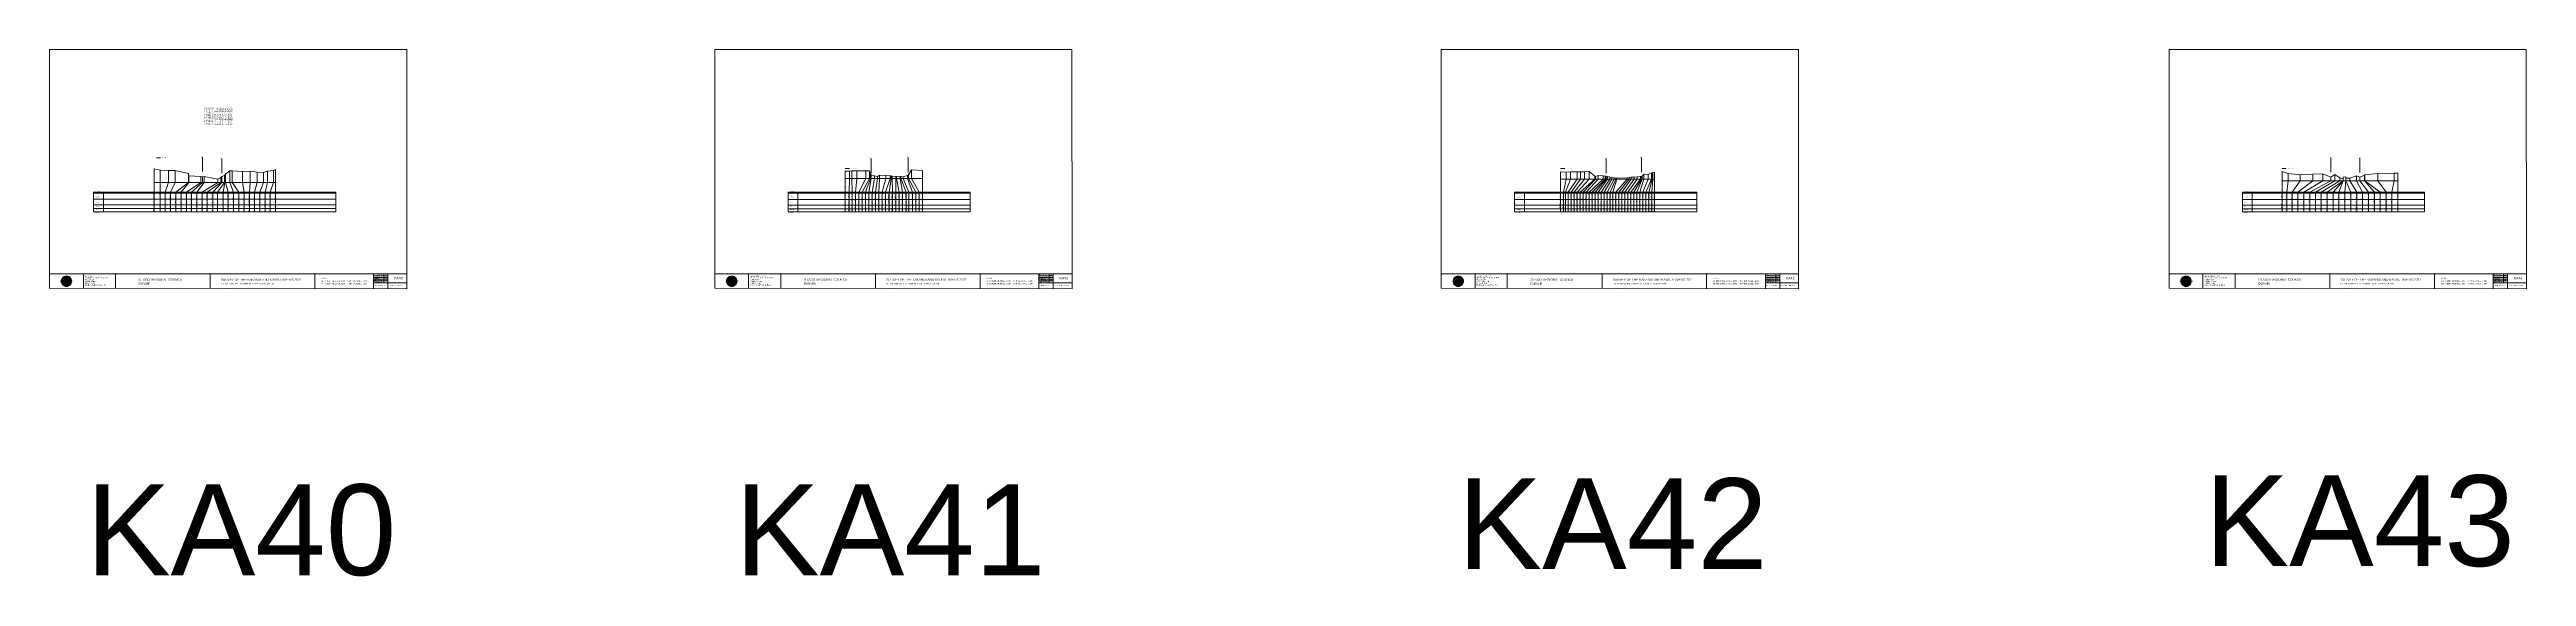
# Model space of a CAD drawing. Header units: millimetres. Extents: x -4102225 to 11595281, y -18031110 to 2258209.
# Drawn here: x 6426723 to 8171970, y -170884 to 200506 of the extents above; entities that cross this region are included whole.
import ezdxf

# ---------------------------------------------------------------- set-up
doc = ezdxf.new("R2010")
doc.units = ezdxf.units.MM
doc.header["$PDMODE"] = 35
doc.header["$PDSIZE"] = 20
doc.layers.get('0').update_dxf_attribs({"lineweight": 0})
doc.layers.add('geo', color=7, linetype='Continuous', lineweight=0)
doc.styles.get("Standard").update_dxf_attribs({"font": 'arial.ttf'})

# ---------------------------------------------------------------- blocks, each defined once
blk = doc.blocks.new('Geomatics_Circle_SPT')
at = {"layer": 'geo', "color": 2, "linetype": 'Continuous', "lineweight": 0}
for p, q in [((-25, 5), (-5, 25)), ((0, 25), (-25, 0)), ((-25, -5), (5, 25)), ((5, -25), (-25, 5)), ((-25, 0), (0, -25)), ((-10, 23), (-23, 10)), ((10, 23), (-23, -10)), ((-23, 10), (10, -23)), ((-21, 14), (-14, 21)), ((-21, -14), (14, 21)), ((14, -21), (-21, 14)), ((0, 0), (-18, 18)), ((0, 0), (-18, -18)), ((-14, 21), (21, -14)), ((21, 14), (-14, -21)), ((23, -10), (-10, 23)), ((-10, -23), (23, 10)), ((-5, 25), (25, -5)), ((25, 5), (-5, -25)), ((25, 0), (0, 25)), ((0, 0), (18, 18)), ((0, 0), (18, -18)), ((0, -25), (25, 0)), ((5, 25), (25, 5)), ((23, 10), (10, 23)), ((14, 21), (21, 14)), ((18, 18), (18, 18)), ((-5, -25), (-25, -5)), ((-23, -10), (-10, -23)), ((-14, -21), (-21, -14)), ((-18, -18), (-18, -18)), ((25, -5), (5, -25)), ((5, -25), (5, -25)), ((10, -23), (23, -10)), ((21, -14), (14, -21)), ((18, -18), (18, -18))]:
    blk.add_line(p, q, dxfattribs=at)
at = {"layer": 'geo', "color": 1, "linetype": 'Continuous', "lineweight": 0}
for p, q in [((5, 25), (-25, 5)), ((-5, 25), (-25, -5)), ((-25, 0), (10, 23)), ((-25, 0), (-10, 23)), ((14, 21), (-25, -5)), ((-14, 21), (-25, 5)), ((21, 14), (-25, 5)), ((-21, 14), (-25, -5)), ((-25, 0), (23, 10)), ((-25, 0), (-23, 10)), ((0, 0), (-25, 5)), ((-25, 5), (-21, -14)), ((-25, 5), (-5, -25)), ((-25, 5), (14, -21)), ((-25, 5), (-25, 5)), ((0, 0), (-25, -5)), ((-23, -10), (-25, 0)), ((-10, -23), (-25, 0)), ((10, -23), (-25, 0)), ((-23, 10), (0, 25)), ((-23, -10), (0, 25)), ((-23, 10), (18, 18)), ((-23, -10), (18, 18)), ((-23, 10), (-18, 18)), ((-23, -10), (-18, 18)), ((-18, -18), (-23, 10)), ((0, -25), (-23, 10)), ((-23, 10), (18, -18)), ((-23, 10), (25, 0)), ((-23, 9), (-23, 9)), ((-23, -10), (25, 0)), ((-5, 25), (-21, 14)), ((5, 25), (-21, -14)), ((14, 21), (-21, 14)), ((-14, 21), (-21, -14)), ((0, 0), (-21, 14)), ((-21, 14), (-14, -21)), ((-21, 14), (5, -25)), ((-21, 14), (-21, 14)), ((25, 5), (-21, 14)), ((0, 0), (-21, -14)), ((-18, 18), (10, 23)), ((-18, 18), (-10, 23)), ((-18, -18), (10, 23)), ((-18, -18), (-10, 23)), ((-10, -23), (-18, 18)), ((-18, 18), (10, -23)), ((-18, 18), (23, -10)), ((-18, 18), (-18, 18)), ((-18, 18), (23, 10)), ((-18, -18), (23, 10)), ((5, 25), (-14, 21)), ((-5, 25), (-14, -21)), ((0, 0), (-14, 21)), ((-14, 21), (-5, -25)), ((-14, 21), (-14, 21)), ((25, -5), (-14, 21)), ((21, 14), (-14, 21)), ((-14, -21), (25, 5)), ((0, 0), (-14, -21)), ((-10, 23), (0, 25)), ((-10, -23), (0, 25)), ((-10, 23), (0, -25)), ((-10, 23), (18, -18)), ((-10, 23), (-10, 23)), ((-10, 23), (25, 0)), ((-10, 23), (18, 18)), ((-10, -23), (18, 18)), ((25, 0), (-10, -23)), ((0, 0), (-5, 25)), ((-5, 25), (-5, 25)), ((21, -14), (-5, 25)), ((25, 5), (-5, 25)), ((14, 21), (-5, 25)), ((-5, -25), (21, 14)), ((0, 0), (-5, -25)), ((0, 0), (5, 25)), ((0, 25), (10, -23)), ((0, 25), (0, 25)), ((0, 25), (23, -10)), ((0, 25), (23, 10)), ((0, 25), (10, 23)), ((0, -25), (10, 23)), ((0, 0), (14, 21)), ((0, 0), (21, 14)), ((23, 10), (0, -25)), ((0, 0), (25, 5)), ((0, 0), (5, -25)), ((0, 0), (14, -21)), ((0, 0), (21, -14)), ((0, 0), (25, -5)), ((14, -21), (5, 25)), ((25, -5), (5, 25)), ((21, 14), (5, 25)), ((5, 25), (5, 25)), ((5, -25), (14, 21)), ((5, -25), (25, 5)), ((9, 23), (9, 23)), ((10, 23), (18, -18)), ((10, 23), (25, 0)), ((10, 23), (18, 18)), ((18, 18), (10, -23)), ((25, 0), (10, -23)), ((21, -14), (14, 21)), ((25, 5), (14, 21)), ((14, 21), (14, 21)), ((14, -21), (21, 14)), ((18, 18), (23, -10)), ((18, 18), (23, 10)), ((18, 18), (18, 18)), ((23, 10), (18, -18)), ((25, -5), (21, 14)), ((21, 14), (21, 14)), ((21, -14), (25, 5)), ((23, 10), (25, 0)), ((23, 10), (23, 10)), ((25, 0), (23, -10)), ((25, 5), (25, 5)), ((25, 0), (25, 0)), ((-25, 0), (-25, 0)), ((-25, 0), (23, -10)), ((-25, -5), (-25, -5)), ((-25, -5), (-14, -21)), ((-25, -5), (5, -25)), ((-25, -5), (21, -14)), ((-23, -10), (-23, -10)), ((-18, -18), (-23, -10)), ((0, -25), (-23, -10)), ((18, -18), (-23, -10)), ((-21, -14), (25, -5)), ((-21, -14), (-21, -14)), ((-21, -14), (-5, -25)), ((-21, -14), (14, -21)), ((23, -10), (-18, -18)), ((-18, -18), (-18, -18)), ((-10, -23), (-18, -18)), ((10, -23), (-18, -18)), ((-14, -21), (21, -14)), ((-14, -21), (-14, -21)), ((-14, -21), (5, -25)), ((18, -18), (-10, -23)), ((0, -25), (-10, -23)), ((-9, -23), (-9, -23)), ((-5, -25), (25, -5)), ((-5, -25), (14, -21)), ((-5, -25), (-5, -25)), ((23, -10), (0, -25)), ((10, -23), (0, -25)), ((0, -25), (0, -25)), ((5, -25), (21, -14)), ((5, -25), (5, -25)), ((18, -18), (10, -23)), ((10, -23), (10, -23)), ((14, -21), (25, -5)), ((14, -21), (14, -21)), ((23, -10), (18, -18)), ((18, -18), (18, -18)), ((21, -14), (21, -14)), ((23, -9), (23, -9)), ((25, -5), (25, -5))]:
    blk.add_line(p, q, dxfattribs=at)
at = {"layer": 'geo', "color": 114, "linetype": 'Continuous', "lineweight": 0}
for p, q in [((-25, 5), (14, 21)), ((18, 18), (-25, 0)), ((-25, -5), (21, 14)), ((-14, -21), (-25, 5)), ((10, 23), (-23, 10)), ((0, 0), (-23, 10)), ((-23, 10), (-10, -23)), ((0, 0), (-23, -10)), ((-21, 14), (5, 25)), ((-5, -25), (-21, 14)), ((25, 5), (-21, -14)), ((0, 25), (-18, 18)), ((-18, 18), (0, -25)), ((-14, 21), (-5, 25)), ((5, -25), (-14, 21)), ((0, 0), (-10, 23)), ((0, 0), (-10, -23)), ((-5, 25), (14, -21)), ((18, -18), (0, 25)), ((0, 0), (10, 23)), ((0, 0), (23, 10)), ((0, 0), (10, -23)), ((0, 0), (23, -10)), ((5, 25), (21, -14)), ((23, -10), (10, 23)), ((14, 21), (25, -5)), ((25, 0), (18, 18)), ((21, 14), (25, 5)), ((-25, 0), (-18, -18)), ((-21, -14), (-25, -5)), ((-18, -18), (25, 0)), ((25, -5), (-14, -21)), ((-10, -23), (23, -10)), ((21, -14), (-5, -25)), ((0, -25), (18, -18)), ((14, -21), (5, -25))]:
    blk.add_line(p, q, dxfattribs=at)
at = {"layer": 'geo', "color": 250, "linetype": 'Continuous', "lineweight": 0}
for p, q in [((25, 5), (-25, 5)), ((-25, 5), (-25, -5)), ((0, 0), (-25, 0)), ((-23, 10), (23, 10)), ((-23, 10), (-23, 10)), ((-23, -10), (-23, 10)), ((21, 14), (-21, 14)), ((-21, 14), (-21, -14)), ((-18, 18), (18, 18)), ((-18, -18), (-18, 18)), ((-14, 21), (-14, 21)), ((14, 21), (-14, 21)), ((-14, 21), (-14, -21)), ((-10, 23), (10, 23)), ((-10, -23), (-10, 23)), ((-5, 25), (5, 25)), ((-5, 25), (-5, -25)), ((0, 0), (0, 25)), ((0, 0), (0, -25)), ((0, 0), (25, 0)), ((5, 25), (5, -25)), ((10, -23), (10, 23)), ((14, 21), (14, -21)), ((18, -18), (18, 18)), ((21, 14), (21, 14)), ((21, -14), (21, 14)), ((23, 10), (23, -10)), ((25, 5), (25, 5)), ((25, -5), (25, 5)), ((-25, -5), (25, -5)), ((23, -10), (-23, -10)), ((-21, -14), (21, -14)), ((18, -18), (-18, -18)), ((-14, -21), (14, -21)), ((10, -23), (-10, -23)), ((-5, -25), (5, -25))]:
    blk.add_line(p, q, dxfattribs=at)
blk = doc.blocks.new('GeomaticsNZ TITLE BLOCK')
at = {"color": 7, "linetype": 'Continuous', "lineweight": 0}
for p, q in [((0, 95), (0, 1579)), ((0, 1579), (2363, 1579)), ((2363, 1579), (2364, 95)), ((2364, 95), (0, 95)), ((0, 95), (0, 0)), ((0, 0), (2364, -4)), ((16, 95), (2364, 95)), ((224, 95), (224, 0)), ((2364, 95), (383, 95)), ((436, 95), (436, -1)), ((1063, 95), (1063, -2)), ((1755, 95), (1755, -3)), ((2144, 95), (2144, -3)), ((2144, 82), (2239, 82)), ((2144, 71), (2239, 71)), ((2144, 60), (2239, 60)), ((2144, 49), (2239, 49)), ((2144, 35), (2364, 35)), ((2212, 95), (2212, 36)), ((2239, 95), (2239, -3)), ((2364, -4), (2364, 95))]:
    blk.add_line(p, q, dxfattribs=at)
at = {"color": 7, "linetype": 'Continuous', "lineweight": 0, "xscale": 1.36, "yscale": 1.36, "zscale": 1.36}
blk.add_blockref('Geomatics_Circle_SPT', (112, 46), dxfattribs=at)
at = {"color": 7, "linetype": 'Continuous', "lineweight": 0}
for s, p in [('PK&RR', (2213, 85)), ('ST', (2220, 64)), ('PK', (2220, 51))]:
    blk.add_text(s, height=5, dxfattribs=at).set_placement(p)
at = {"color": 7, "linetype": 'Continuous', "lineweight": 0, "attachment_point": 1}
for s, width, heights, insert, char_height in [('{\\C256;Geomatics N.Z. LTD                   }', 125.08, [15.8], (69, 50), 7), ('{\\C256;GEOMATICS N.Z. LTD                   \\PTELEPHONE:  M 021 023 6 00 55;\\PPO BOX 2177\\PSOUTH DUNEDIN\\PDUNEDIN 9044\\PEmail: geomaticsnz@gmail.com}', 3535.73, [94.7], (234, 83), 7), ('{\\C256;OTAGO REGIONAL COUNCIL\\PDunedin}', 3535.73, [0], (589, 64), 15), ('{\\C256;SURVEY OF THE KAKANUI AND KAURU RIVERS 2021}', 3535.73, [0], (1134, 64), 15), ('{\\C256;ELEVATIONS ARE SHOWN IN LOCAL OTAGO DATUM}', 3535.73, [0], (1134, 35), 10), ('{\\C256;Surveyed by:}', 3535.73, [0], (2145, 92), 7), ('{\\C256;Checked by:}', 3535.73, [0], (2145, 59), 7), ('{\\C256;Approved by:}', 3535.73, [0], (2145, 46), 7), ('{\\C256;JOB No 0032021}', 3535.73, [0], (2145, 21), 7), ('{\\C256;Drawn by:}', 3535.73, [0], (2146, 70), 7), ('{\\C256;Drawn:16-JUNE-2021}', 3535.73, [0], (2245, 21), 7)]:
    blk.add_mtext_dynamic_manual_height_columns(s, width=width, gutter_width=159, heights=heights, dxfattribs=dict(at, insert=insert, char_height=char_height))

msp = doc.modelspace()

# ---------------------------------------------------------------- linework, layer by layer
at = {"color": 1, "lineweight": 0}
for p, q in [((6502083, 124170), (6504990, 124170)), ((6987404, 116673), (6990311, 116673)), ((7491421, 116673), (7494327, 116673)), ((7999796, 116673), (8002703, 116673))]:
    msp.add_line(p, q, dxfattribs=at)
at = {"lineweight": 0}
for p, q in [((6534614, 114478), (6534614, 124836)), ((6548059, 113440), (6548059, 123798)), ((7005722, 113287), (7005722, 123646)), ((7031779, 114161), (7031779, 124519)), ((7523434, 113287), (7523434, 123646)), ((7548425, 114161), (7548425, 124519)), ((8034171, 114158), (8034171, 124517)), ((8054543, 113801), (8054543, 124160)), ((6500347, 116350), (6500347, 106898)), ((6500347, 106898), (6585975, 106898)), ((6500347, 106898), (6500347, 86176)), ((6504623, 115490), (6504623, 106898)), ((6504623, 106898), (6504623, 100000)), ((6510640, 106898), (6508276, 100000)), ((6510640, 115359), (6510640, 106898)), ((6515329, 106898), (6512035, 100000)), ((6515329, 115139), (6515329, 106898)), ((6524571, 106898), (6515746, 100000)), ((6524829, 106898), (6519500, 100000)), ((6533222, 106898), (6523137, 100000)), ((6524571, 113129), (6524571, 106898)), ((6524829, 111419), (6524829, 106898)), ((6535738, 106898), (6530527, 100000)), ((6533222, 111098), (6533222, 106898)), ((6545400, 106898), (6534340, 100000)), ((6535738, 110918), (6535738, 106898)), ((6547382, 106898), (6537888, 100000)), ((6548047, 106898), (6541691, 100000)), ((6549961, 106898), (6545166, 100000)), ((6545400, 109108), (6545400, 106898)), ((6547382, 110397), (6547382, 106898)), ((6548047, 111007), (6548047, 106898)), ((6550251, 106898), (6548994, 100000)), ((6549961, 111817), (6549961, 106898)), ((6550251, 112317), (6550251, 106898)), ((6550692, 112557), (6550692, 106898)), ((6550692, 106898), (6552675, 100000)), ((6553865, 114977), (6553865, 106898)), ((6553865, 106898), (6556399, 100000)), ((6555393, 114957), (6555393, 106898)), ((6555393, 106898), (6560125, 100000)), ((6562594, 114607), (6562594, 106898)), ((6562594, 106898), (6563761, 100000)), ((6568121, 106898), (6567556, 100000)), ((6568121, 114706), (6568121, 106898)), ((6573094, 106898), (6571215, 100000)), ((6573094, 113966), (6573094, 106898)), ((6577429, 106898), (6574987, 100000)), ((6577429, 113946), (6577429, 106898)), ((6580218, 106898), (6578577, 100000)), ((6580218, 114856), (6580218, 106898)), ((6584436, 106898), (6582235, 100000)), ((6584436, 115205), (6584436, 106898)), ((6585975, 115955), (6585975, 106898)), ((6585975, 106898), (6585975, 86176)), ((7999732, 114623), (7999732, 86176)), ((7999732, 108050), (8081337, 108050)), ((8004159, 108050), (8003147, 100000)), ((8004159, 113113), (8004159, 108050)), ((8012544, 108050), (8006825, 100000)), ((8021513, 108050), (8010826, 100000)), ((8012544, 112262), (8012544, 108050)), ((8028512, 108050), (8015012, 100000)), ((8034171, 108050), (8019382, 100000)), ((8021513, 112572), (8021513, 108050)), ((8036953, 108050), (8023260, 100000)), ((8040508, 108050), (8027425, 100000)), ((8028512, 112821), (8028512, 108050)), ((8042718, 108050), (8031585, 100000)), ((8034171, 110581), (8034171, 108050)), ((8042705, 108050), (8035745, 100000)), ((8036953, 112341), (8036953, 108050)), ((8042927, 108050), (8039882, 100000)), ((8040508, 109981), (8040508, 108050)), ((8042705, 109311), (8042705, 108050)), ((8042718, 110071), (8042718, 108050)), ((8042927, 110581), (8042927, 108050)), ((8044660, 108050), (8044094, 100000)), ((8044660, 110811), (8044660, 108050)), ((8044719, 109931), (8044719, 108050)), ((8044719, 108050), (8048245, 100000)), ((8047575, 109770), (8047575, 108050)), ((8047575, 108050), (8052517, 100000)), ((8052318, 111370), (8052318, 108050)), ((8052318, 108050), (8056559, 100000)), ((8054543, 110581), (8054543, 108050)), ((8054543, 108050), (8060734, 100000)), ((8057789, 112070), (8057789, 108050)), ((8057789, 108050), (8064786, 100000)), ((8057990, 112110), (8057990, 108050)), ((8057990, 108050), (8068933, 100000)), ((8067241, 113059), (8067241, 108050)), ((8067241, 108050), (8073156, 100000)), ((8078705, 108050), (8077192, 100000)), ((8078705, 113289), (8078705, 108050)), ((8081337, 113389), (8081337, 86176)), ((6457726, 100000), (6457726, 86303)), ((6457726, 100000), (6628433, 100000)), ((6457726, 99154), (6628433, 99154)), ((6457726, 95002), (6628433, 95002)), ((6457726, 91057), (6628433, 91057)), ((6457726, 88497), (6628433, 88497)), ((6464629, 100000), (6464629, 86176)), ((6504661, 86176), (6504661, 100000)), ((6508276, 86176), (6508276, 100000)), ((6512035, 86176), (6512035, 100000)), ((6515746, 86176), (6515746, 100000)), ((6519500, 86176), (6519500, 100000)), ((6523137, 86176), (6523137, 100000)), ((6526802, 86176), (6526802, 100000)), ((6530527, 86176), (6530527, 100000)), ((6534340, 86176), (6534340, 100000)), ((6537888, 86176), (6537888, 100000)), ((6541691, 86176), (6541691, 100000)), ((6545166, 86176), (6545166, 100000)), ((6548994, 86176), (6548994, 100000)), ((6552675, 86176), (6552675, 100000)), ((6556399, 86176), (6556399, 100000)), ((6560125, 86176), (6560125, 100000)), ((6563761, 86176), (6563761, 100000)), ((6567556, 86176), (6567556, 100000)), ((6571215, 86176), (6571215, 100000)), ((6574987, 86176), (6574987, 100000)), ((6578577, 86176), (6578577, 100000)), ((6582235, 86176), (6582235, 100000)), ((6947104, 100000), (6947104, 86303)), ((6947104, 100000), (7075479, 100000)), ((6947104, 99154), (7075479, 99154)), ((6947104, 94831), (7075479, 94831)), ((6947104, 90886), (7075479, 90886)), ((6947104, 88326), (7075479, 88326)), ((6954006, 100000), (6954006, 86176)), ((7459020, 100000), (7459020, 86303)), ((7459020, 100000), (7587395, 100000)), ((7459020, 99154), (7587395, 99154)), ((7459020, 94831), (7587395, 94831)), ((7459020, 90886), (7587395, 90886)), ((7459020, 88326), (7587395, 88326)), ((7465922, 100000), (7465922, 86176)), ((7971834, 100000), (7971834, 86303)), ((7971834, 100000), (8100209, 100000)), ((7971834, 99154), (8100209, 99154)), ((7971834, 94831), (8100209, 94831)), ((7971834, 90886), (8100209, 90886)), ((7971834, 88326), (8100209, 88326)), ((7978736, 100000), (7978736, 86176)), ((8003147, 86176), (8003147, 100000)), ((8006825, 86176), (8006825, 100000)), ((8010826, 86176), (8010826, 100000)), ((8015012, 86176), (8015012, 100000)), ((8019382, 86176), (8019382, 100000)), ((8023260, 86176), (8023260, 100000)), ((8027425, 86176), (8027425, 100000)), ((8031585, 86176), (8031585, 100000)), ((8035745, 86176), (8035745, 100000)), ((8039882, 86176), (8039882, 100000)), ((8044094, 86176), (8044094, 100000)), ((8048245, 86176), (8048245, 100000)), ((8052517, 86176), (8052517, 100000)), ((8056559, 86176), (8056559, 100000)), ((8060734, 86176), (8060734, 100000)), ((8064786, 86176), (8064786, 100000)), ((8068933, 86176), (8068933, 100000)), ((8073156, 86176), (8073156, 100000)), ((8077192, 86176), (8077192, 100000)), ((8100209, 100000), (8100209, 86176)), ((6457726, 86176), (6628433, 86176)), ((6947104, 86176), (7075479, 86176)), ((7459020, 86176), (7587395, 86176)), ((7971834, 86176), (8100209, 86176))]:
    msp.add_line(p, q, dxfattribs=at)
at = {"color": 4, "lineweight": 0}
for p, q in [((6534548, 106898), (6526802, 100000)), ((6534548, 110888), (6534548, 106898))]:
    msp.add_line(p, q, dxfattribs=at)
for p, q in [((6987296, 114707), (6987296, 86176)), ((6987296, 109705), (7041783, 109705)), ((6990351, 109705), (6990042, 100000)), ((6990351, 114776), (6990351, 109705)), ((6992122, 114916), (6992122, 109705)), ((6992122, 109705), (6992159, 100000)), ((6995579, 109705), (6994618, 100000)), ((6995579, 114926), (6995579, 109705)), ((7001842, 109705), (6996929, 100000)), ((7004385, 109705), (6999289, 100000)), ((7005246, 109705), (7001633, 100000)), ((7001842, 115006), (7001842, 109705)), ((7005588, 109705), (7004027, 100000)), ((7004385, 115076), (7004385, 109705)), ((7005246, 113106), (7005246, 109705)), ((7005588, 112086), (7005588, 109705)), ((7008002, 109705), (7006374, 100000)), ((7008002, 111416), (7008002, 109705)), ((7010096, 109705), (7008708, 100000)), ((7010096, 110945), (7010096, 109705)), ((7011556, 109705), (7011093, 100000)), ((7011556, 111915), (7011556, 109705)), ((7015875, 109705), (7013477, 100000)), ((7019031, 109705), (7015787, 100000)), ((7015875, 111705), (7015875, 109705)), ((7019631, 109705), (7018248, 100000)), ((7019031, 111445), (7019031, 109705)), ((7019631, 111445), (7019631, 109705)), ((7020332, 111325), (7020332, 109705)), ((7020332, 109705), (7020675, 100000)), ((7023007, 111125), (7023007, 109705)), ((7023007, 109705), (7023007, 100000)), ((7023492, 111205), (7023492, 109705)), ((7023492, 109705), (7025351, 100000)), ((7026131, 111095), (7026131, 109705)), ((7026131, 109705), (7027659, 100000)), ((7026477, 111125), (7026477, 109705)), ((7026477, 109705), (7030261, 100000)), ((7028204, 110845), (7028204, 109705)), ((7028204, 109705), (7032166, 100000)), ((7031225, 111774), (7031225, 109705)), ((7031225, 109705), (7034697, 100000)), ((7031838, 112194), (7031838, 109705)), ((7031838, 109705), (7037073, 100000)), ((7034172, 115654), (7034172, 109705)), ((7034172, 109705), (7039381, 100000)), ((7041783, 115184), (7041783, 86176)), ((7491304, 114232), (7491304, 86176)), ((7491304, 109238), (7557605, 109238)), ((7495247, 109238), (7493371, 100000)), ((7498514, 109238), (7494796, 100000)), ((7495247, 114162), (7495247, 109238)), ((7503091, 109238), (7496851, 100000)), ((7498514, 114372), (7498514, 109238)), ((7505414, 109238), (7498906, 100000)), ((7508224, 109238), (7501039, 100000)), ((7503091, 114322), (7503091, 109238)), ((7511567, 109238), (7503156, 100000)), ((7515560, 109238), (7505285, 100000)), ((7505414, 114362), (7505414, 109238)), ((7508224, 114351), (7508224, 109238)), ((7511567, 114531), (7511567, 109238)), ((7515560, 111231), (7515560, 109238)), ((7516039, 111131), (7516039, 109238)), ((7517967, 111641), (7517967, 109238)), ((7521410, 111551), (7521410, 109238)), ((7522861, 111201), (7522861, 109238)), ((7523434, 111151), (7523434, 109238)), ((7524552, 110930), (7524552, 109238)), ((7525999, 110650), (7525999, 109238)), ((7527606, 110370), (7527606, 109238)), ((7529117, 110030), (7529117, 109238)), ((7530232, 109870), (7530232, 109238)), ((7531100, 109730), (7531100, 109238)), ((7538416, 110160), (7538416, 109238)), ((7539765, 110240), (7539765, 109238)), ((7541076, 110470), (7541076, 109238)), ((7543234, 110649), (7543234, 109238)), ((7545397, 110769), (7545397, 109238)), ((7547612, 110979), (7547612, 109238)), ((7548425, 111149), (7548425, 109238)), ((7548878, 111169), (7548878, 109238)), ((7550122, 112649), (7550122, 109238)), ((7553238, 112479), (7553238, 109238)), ((7555426, 113569), (7555426, 109238)), ((7555950, 113399), (7555950, 109238)), ((7556332, 113939), (7556332, 109238)), ((6628433, 100000), (6628433, 86176)), ((6990042, 86176), (6990042, 100000)), ((6992159, 86176), (6992159, 100000)), ((6994618, 86176), (6994618, 100000)), ((6996929, 86176), (6996929, 100000)), ((6999289, 86176), (6999289, 100000)), ((7001633, 86176), (7001633, 100000)), ((7004027, 86176), (7004027, 100000)), ((7006374, 86176), (7006374, 100000)), ((7008708, 86176), (7008708, 100000)), ((7011093, 86176), (7011093, 100000)), ((7013477, 86176), (7013477, 100000)), ((7015787, 86176), (7015787, 100000)), ((7018248, 86176), (7018248, 100000)), ((7020675, 86176), (7020675, 100000)), ((7023006, 86176), (7023006, 100000)), ((7025351, 86176), (7025351, 100000)), ((7027659, 86176), (7027659, 100000)), ((7030261, 86176), (7030261, 100000)), ((7032166, 86176), (7032166, 100000)), ((7034697, 86176), (7034697, 100000)), ((7037073, 86176), (7037073, 100000)), ((7039381, 86176), (7039381, 100000)), ((7075479, 100000), (7075479, 86176)), ((7493371, 86176), (7493371, 100000)), ((7494796, 86176), (7494796, 100000)), ((7496851, 86176), (7496851, 100000)), ((7498906, 86176), (7498906, 100000)), ((7501039, 86176), (7501039, 100000)), ((7503156, 86176), (7503156, 100000)), ((7505285, 86176), (7505285, 100000)), ((7507338, 86176), (7507338, 100000)), ((7509392, 86176), (7509392, 100000)), ((7511495, 86176), (7511495, 100000)), ((7513581, 86176), (7513581, 100000)), ((7515683, 86176), (7515683, 100000)), ((7517837, 86176), (7517837, 100000)), ((7519939, 86176), (7519939, 100000)), ((7522072, 86176), (7522072, 100000)), ((7524118, 86176), (7524118, 100000)), ((7526250, 86176), (7526250, 100000)), ((7528330, 86176), (7528330, 100000)), ((7530386, 86176), (7530386, 100000)), ((7532477, 86176), (7532477, 100000)), ((7534593, 86176), (7534593, 100000)), ((7536722, 86176), (7536722, 100000)), ((7538774, 86176), (7538774, 100000)), ((7540886, 86176), (7540886, 100000)), ((7541076, 100000), (7541076, 99938)), ((7542959, 86176), (7542959, 100000)), ((7545081, 86176), (7545081, 100000)), ((7547355, 86176), (7547355, 100000)), ((7549371, 86176), (7549371, 100000)), ((7551504, 86176), (7551504, 100000)), ((7553708, 86176), (7553708, 100000)), ((7555630, 86176), (7555630, 100000)), ((7587395, 100000), (7587395, 86176))]:
    msp.add_line(p, q)
at = {"color": 7}
for p, q in [((7516039, 109238), (7507338, 100000)), ((7517967, 109238), (7509392, 100000)), ((7521410, 109238), (7511495, 100000)), ((7522861, 109238), (7513581, 100000)), ((7523434, 109238), (7515683, 100000)), ((7524552, 109238), (7517837, 100000)), ((7525999, 109238), (7519939, 100000)), ((7527606, 109238), (7522072, 100000)), ((7529117, 109238), (7524118, 100000)), ((7530232, 109238), (7526250, 100000)), ((7531100, 109238), (7528330, 100000)), ((7538416, 109238), (7530386, 100000)), ((7539765, 109238), (7532477, 100000)), ((7541076, 109238), (7534593, 100000)), ((7543234, 109238), (7536722, 100000)), ((7545397, 109238), (7538774, 100000)), ((7547612, 109238), (7540886, 100000)), ((7548425, 109238), (7542959, 100000)), ((7548878, 109238), (7545081, 100000)), ((7550122, 109238), (7547355, 100000)), ((7553238, 109238), (7549371, 100000)), ((7555426, 109238), (7551504, 100000)), ((7555950, 109238), (7553708, 100000)), ((7556332, 109238), (7555630, 100000)), ((7557605, 113979), (7557605, 86176))]:
    msp.add_line(p, q, dxfattribs=at)
at = {"color": 1, "lineweight": 0}
msp.add_lwpolyline([(6500347, 116350), (6504623, 115490), (6510640, 115359), (6515329, 115139), (6524571, 113129), (6524829, 111419), (6533222, 111098), (6534548, 110888), (6535738, 110918), (6545400, 109108), (6547382, 110397), (6548047, 111007), (6549961, 111817), (6550251, 112317), (6550692, 112557), (6553865, 114977), (6555393, 114957), (6562594, 114607), (6568121, 114706), (6573094, 113966), (6577429, 113946), (6580218, 114856), (6584436, 115205), (6585975, 115955)], dxfattribs=at)
at = {"color": 1}
for points in [[(6987296, 114707), (6990351, 114776), (6992122, 114916), (6995579, 114926), (7001842, 115006), (7004385, 115076), (7005246, 113106), (7005588, 112086), (7008002, 111416), (7010096, 110945), (7011556, 111915), (7015875, 111705), (7019031, 111445), (7019631, 111445), (7020332, 111325), (7023007, 111125), (7023492, 111205), (7026131, 111095), (7026477, 111125), (7028204, 110845), (7031225, 111774), (7031838, 112194), (7034172, 115654), (7041783, 115184)], [(7491304, 114232), (7495247, 114162), (7498514, 114372), (7503091, 114322), (7505414, 114362), (7508224, 114351), (7511567, 114531), (7515560, 111231), (7516039, 111131), (7517967, 111641), (7521410, 111551), (7522861, 111201), (7523434, 111151), (7524552, 110930), (7525999, 110650), (7527606, 110370), (7529117, 110030), (7530232, 109870), (7531100, 109730), (7538416, 110160), (7539765, 110240), (7541076, 110470), (7543234, 110649), (7545397, 110769), (7547612, 110979), (7548425, 111149), (7548878, 111169), (7550122, 112649), (7553238, 112479), (7555426, 113569), (7555950, 113569), (7556332, 113939), (7557605, 113979)], [(7999732, 114623), (8004159, 113113), (8012544, 112262), (8021513, 112572), (8028512, 112821), (8034171, 110581), (8036953, 112341), (8040508, 109981), (8042705, 109311), (8042705, 110071), (8042927, 110581), (8044660, 110811), (8044719, 109931), (8047575, 109770), (8052318, 111370), (8054543, 110581), (8057789, 112070), (8057990, 112110), (8067241, 113059), (8078705, 113289), (8081337, 113389)]]:
    msp.add_lwpolyline(points, dxfattribs=at)
at = {"lineweight": 0}
for p in [(6500347, 116350), (6504623, 115490), (6510640, 115359), (6515329, 115139), (6524571, 113129), (6524829, 111419), (6533222, 111098), (6534548, 110888), (6535738, 110918), (6545400, 109108), (6547382, 110397), (6548047, 111007), (6549961, 111817), (6550251, 112317), (6550692, 112557), (6553865, 114977), (6555393, 114957), (6562594, 114607), (6568121, 114706), (6573094, 113966), (6577429, 113946), (6580218, 114856), (6584436, 115205), (6585975, 115955), (6457726, 100000), (6457726, 100000), (6947104, 100000), (6947104, 100000), (7459020, 100000), (7459020, 100000), (7971834, 100000), (7971834, 100000)]:
    msp.add_point(p, dxfattribs=at)
at = {"color": 7}
for p in [(6987296, 114707), (6990351, 114776), (6992122, 114916), (6995579, 114926), (7001842, 115006), (7004385, 115076), (7005246, 113106), (7005588, 112086), (7008002, 111416), (7010096, 110945), (7011556, 111915), (7015875, 111705), (7019031, 111445), (7019631, 111445), (7020332, 111325), (7023007, 111125), (7023492, 111205), (7026131, 111095), (7026477, 111125), (7028204, 110845), (7031225, 111774), (7031838, 112194), (7034172, 115654), (7041783, 115184), (7491304, 114232), (7495247, 114162), (7498514, 114372), (7503091, 114322), (7505414, 114362), (7508224, 114351), (7511567, 114531), (7515560, 111231), (7516039, 111131), (7517967, 111641), (7521410, 111551), (7522861, 111201), (7523434, 111151), (7524552, 110930), (7525999, 110650), (7527606, 110370), (7529117, 110030), (7530232, 109870), (7531100, 109730), (7538416, 110160), (7539765, 110240), (7541076, 110470), (7543234, 110649), (7545397, 110769), (7547612, 110979), (7548425, 111149), (7548878, 111169), (7550122, 112649), (7553238, 112479), (7555426, 113569), (7555950, 113399), (7556332, 113939), (7557605, 113979), (7999732, 114623), (8004159, 113113), (8012544, 112262), (8021513, 112572), (8028512, 112821), (8034171, 110581), (8036953, 112341), (8040508, 109981), (8042705, 109311), (8042718, 110071), (8042927, 110581), (8044660, 110811), (8044719, 109931), (8047575, 109770), (8052318, 111370), (8054543, 110581), (8057789, 112070), (8057990, 112110), (8067241, 113059), (8078705, 113289), (8081337, 113389)]:
    msp.add_point(p, dxfattribs=at)

# ---------------------------------------------------------------- block references
at = {"color": 7, "lineweight": 0, "xscale": 106.5053773992074, "yscale": 106.5053773992074, "zscale": 106.5053773992074}
for p in [(6426723, 32309), (6895462, 32309), (7407378, 32309), (7920192, 32309)]:
    msp.add_blockref('GeomaticsNZ TITLE BLOCK', p, dxfattribs=at)

# ---------------------------------------------------------------- texts
for s, p in [(' -12.70  114.71  1430311.75  4997596.94', (6536348, 146845)), ('  -9.65  114.78  1430310.32  4997599.64', (6537184, 146845)), ('  -7.88  114.92  1430309.48  4997601.20', (6538019, 146845)), ('  -4.42  114.93  1430307.91  4997604.28', (6538855, 146845)), ('   1.84  115.01  1430305.21  4997609.93', (6539690, 146845)), ('   4.38  115.08  1430304.02  4997612.18', (6540525, 146845)), ('   5.25  113.11  1430302.74  4997612.39', (6541361, 146845)), ('   5.59  112.09  1430302.31  4997612.48', (6542196, 146845)), ('   8.00  111.42  1430301.68  4997615.01', (6543032, 146845)), ('  10.10  110.95  1430299.65  4997616.13', (6543867, 146845)), ('  11.56  111.92  1430300.26  4997618.30', (6544702, 146845)), ('  15.87  111.71  1430299.24  4997622.63', (6545538, 146845)), ('  19.03  111.45  1430297.53  4997625.31', (6546373, 146845)), ('  19.63  111.45  1430294.15  4997623.93', (6547208, 146845)), ('  20.33  111.33  1430296.86  4997626.43', (6548044, 146845)), ('  23.01  111.13  1430295.56  4997628.77', (6548879, 146845)), ('  23.49  111.21  1430295.78  4997629.42', (6549715, 146845)), ('  26.13  111.10  1430295.56  4997632.22', (6550550, 146845)), ('  26.48  111.13  1430294.20  4997631.97', (6551385, 146845)), ('  28.20  110.85  1430293.20  4997633.40', (6552221, 146845)), ('  31.23  111.77  1430289.69  4997634.90', (6553056, 146845)), ('  31.84  112.19  1430289.22  4997635.33', (6553891, 146845)), ('  34.17  115.65  1430287.23  4997636.83', (6554727, 146845)), ('  41.78  115.18  1430287.70  4997645.83', (6555562, 146845)), ('-12.70  114.71  1430311.75  4997596.94', (6987236, 86154)), (' -9.65  114.78  1430310.32  4997599.64', (6989713, 86154)), (' -7.88  114.92  1430309.48  4997601.20', (6992076, 86154)), (' -4.42  114.93  1430307.91  4997604.28', (6994440, 86154)), ('  1.84  115.01  1430305.21  4997609.93', (6996804, 86100)), ('  4.38  115.08  1430304.02  4997612.18', (6999168, 86167)), ('  5.25  113.11  1430302.74  4997612.39', (7001531, 86147)), ('  5.59  112.09  1430302.31  4997612.48', (7003895, 86147)), ('  8.00  111.42  1430301.68  4997615.01', (7006259, 86147)), (' 10.10  110.95  1430299.65  4997616.13', (7008622, 86100)), (' 11.56  111.92  1430300.26  4997618.30', (7010986, 86100)), (' 15.87  111.71  1430299.24  4997622.63', (7013350, 86100)), (' 19.03  111.45  1430297.53  4997625.31', (7015713, 86100)), (' 19.63  111.45  1430294.15  4997623.93', (7018077, 86100)), (' 20.33  111.33  1430296.86  4997626.43', (7020441, 86155)), (' 23.01  111.13  1430295.56  4997628.77', (7022804, 86155)), (' 23.49  111.21  1430295.78  4997629.42', (7025168, 86155)), (' 26.13  111.10  1430295.56  4997632.22', (7027532, 86155)), (' 26.48  111.13  1430294.20  4997631.97', (7029895, 86155)), (' 28.20  110.85  1430293.20  4997633.40', (7032089, 86155)), (' 31.23  111.77  1430289.69  4997634.90', (7034623, 86146)), (' 31.84  112.19  1430289.22  4997635.33', (7036987, 86146)), (' 34.17  115.65  1430287.23  4997636.83', (7039350, 86146)), (' 41.78  115.18  1430287.70  4997645.83', (7041714, 86167)), (' -8.70  114.23  1430168.18  4997505.82', (7491086, 86154)), (' -4.75  114.16  1430164.96  4997508.14', (7493183, 86154)), (' -1.49  114.37  1430162.13  4997509.82', (7494693, 86154)), ('  3.09  114.32  1430157.97  4997511.70', (7496790, 86146)), ('  5.41  114.36  1430155.94  4997512.83', (7498886, 86147)), ('  8.22  114.35  1430153.26  4997513.75', (7500983, 86147)), (' 11.57  114.53  1430150.45  4997515.61', (7503079, 86100)), (' 15.56  111.23  1430146.88  4997517.40', (7505176, 86100)), (' 16.04  111.13  1430146.44  4997517.59', (7507273, 86100)), (' 17.97  111.64  1430144.75  4997518.52', (7509369, 86100)), (' 21.41  111.55  1430141.64  4997520.00', (7511466, 86155)), (' 22.86  111.20  1430140.43  4997520.82', (7513562, 86155)), (' 23.43  111.15  1430140.05  4997521.33', (7515659, 86155)), (' 24.55  110.93  1430139.05  4997521.83', (7517756, 86155)), (' 26.00  110.65  1430137.81  4997522.58', (7519852, 86155)), (' 27.61  110.37  1430136.40  4997523.35', (7521949, 86155)), (' 29.12  110.03  1430135.06  4997524.05', (7524045, 86155)), (' 30.23  109.87  1430134.36  4997525.09', (7526142, 86146)), (' 31.10  109.73  1430133.50  4997525.33', (7528239, 86146)), (' 38.42  110.16  1430126.96  4997528.62', (7530335, 86146)), (' 39.77  110.24  1430125.67  4997529.07', (7532432, 86146)), (' 41.08  110.47  1430124.44  4997529.55', (7534528, 86167)), (' 43.23  110.65  1430122.70  4997530.87', (7536625, 86167)), (' 45.40  110.77  1430120.76  4997531.83', (7538722, 86167)), (' 47.61  110.98  1430118.89  4997533.03', (7540818, 86167)), (' 48.42  111.15  1430118.08  4997533.24', (7542915, 86167)), (' 48.88  111.17  1430117.70  4997533.49', (7545011, 86167)), (' 50.12  112.65  1430116.54  4997533.96', (7547108, 86147)), (' 53.24  112.48  1430113.83  4997535.50', (7549205, 86147)), (' 55.43  113.57  1430111.97  4997536.66', (7551301, 86147)), (' 55.95  113.40  1430111.51  4997536.91', (7553398, 86147)), (' 56.33  113.94  1430111.06  4997536.88', (7555494, 86147)), (' 57.61  113.98  1430110.12  4997537.82', (7557591, 86147)), (' -0.27  114.62  1430186.47  4997181.57', (7999565, 86154)), ('  4.16  113.11  1430182.19  4997182.61', (8002910, 86167)), (' 12.54  112.26  1430174.06  4997184.67', (8006618, 86100)), (' 21.51  112.57  1430165.37  4997186.89', (8010761, 86155)), (' 28.51  112.82  1430158.61  4997188.71', (8014904, 86155)), (' 34.17  110.58  1430153.13  4997190.12', (8019048, 86146)), (' 36.95  112.34  1430150.34  4997190.43', (8023191, 86146)), (' 40.51  109.98  1430146.67  4997190.33', (8027335, 86167)), (' 42.70  109.31  1430144.40  4997190.21', (8031478, 86167)), (' 42.72  110.07  1430144.43  4997190.42', (8035621, 86167)), (' 42.93  110.58  1430144.22  4997190.44', (8039765, 86167)), (' 44.66  110.81  1430142.48  4997190.58', (8043908, 86167)), (' 44.72  109.93  1430142.50  4997190.97', (8048052, 86167)), (' 47.58  109.77  1430139.81  4997192.04', (8052195, 86167)), (' 52.32  111.37  1430135.57  4997194.70', (8056338, 86147)), (' 54.54  110.58  1430133.34  4997194.96', (8060482, 86147)), (' 57.79  112.07  1430130.00  4997194.96', (8064625, 86147)), (' 57.99  112.11  1430129.81  4997195.03', (8068769, 86147)), (' 67.24  113.06  1430120.82  4997197.21', (8072912, 86149)), (' 78.71  113.29  1430109.68  4997199.92', (8077056, 86143)), (' 81.34  113.39  1430107.29  4997201.23', (8081199, 86147))]:
    msp.add_text(s, height=500, rotation=90).set_placement(p)
at = {"lineweight": 0}
for s, height, p in [('Ground Level', 473.07, (6506276, 124170)), ('Ground Level', 473.07, (6991596, 116673)), ('Ground Level', 473.07, (7495613, 116673)), ('Ground Level', 473.07, (8003988, 116673)), ('DATUM 100.00', 473.07, (6457659, 100136)), ('Ground Level', 473.07, (6459119, 89739)), ('Chainage', 473.1, (6459121, 87414)), ('Easting', 473.1, (6459102, 92528)), ('Northing', 473.1, (6459170, 96387)), ('DATUM 100.00', 473.07, (6947037, 100136)), ('Ground Level', 473.07, (6948496, 89739)), ('Chainage', 473.1, (6948498, 87414)), ('Easting', 473.1, (6948479, 92528)), ('Northing', 473.1, (6948548, 96387)), ('DATUM 100.00', 473.07, (7458953, 100136)), ('Ground Level', 473.07, (7460412, 89739)), ('Chainage', 473.1, (7460414, 87414)), ('Easting', 473.1, (7460395, 92528)), ('Northing', 473.1, (7460464, 96387)), ('DATUM 100.00', 473.07, (7971767, 100136)), ('Ground Level', 473.07, (7973226, 89739)), ('Chainage', 473.1, (7973228, 87414)), ('Easting', 473.1, (7973209, 92528)), ('Northing', 473.1, (7973278, 96387)), ('Section KA40', 473.07, (6457659, 85258)), ('Section KA41', 473.07, (6947037, 85258)), ('Section KA42', 473.07, (7458953, 85258)), ('Section KA43', 473.07, (7971767, 85258))]:
    msp.add_text(s, height=height, dxfattribs=at).set_placement(p)
for s, p in [('   0.35  116.35  1430435.65  4997679.59', (6500167, 86147)), ('   4.62  115.49  1430432.58  4997683.06', (6504546, 86167)), ('  10.64  115.36  1430428.33  4997687.32', (6508243, 86100)), ('  15.33  115.14  1430429.77  4997693.89', (6511940, 86100)), ('  24.57  113.13  1430426.12  4997702.38', (6515637, 86155)), ('  24.83  111.42  1430425.73  4997702.49', (6519334, 86155)), ('  33.22  111.10  1430412.77  4997703.69', (6523031, 86146)), ('  34.55  110.89  1430410.49  4997703.25', (6526727, 86146)), ('  35.74  110.92  1430409.59  4997704.03', (6530424, 86146)), ('  45.40  109.11  1430403.81  4997709.76', (6534121, 86167)), ('  47.38  110.40  1430401.78  4997712.72', (6537818, 86167)), ('  48.05  111.01  1430401.07  4997712.94', (6541515, 86167)), ('  49.96  111.82  1430399.78  4997714.36', (6545212, 86167)), ('  50.25  112.32  1430399.57  4997714.56', (6548909, 86147)), ('  50.69  112.56  1430399.17  4997714.78', (6552606, 86147)), ('  53.87  114.98  1430396.75  4997716.84', (6556303, 86147)), ('  55.39  114.96  1430395.83  4997718.09', (6559999, 86147)), ('  62.59  114.61  1430390.62  4997723.06', (6563696, 86149)), ('  68.12  114.71  1430386.73  4997726.99', (6567393, 86149)), ('  73.09  113.97  1430383.13  4997730.42', (6571090, 86143)), ('  77.43  113.95  1430380.00  4997733.42', (6574787, 86143)), ('  80.22  114.86  1430377.91  4997735.27', (6578484, 86147)), ('  84.44  115.21  1430374.80  4997738.12', (6582181, 86147)), ('  85.97  115.96  1430373.78  4997739.28', (6585878, 86147))]:
    msp.add_text(s, height=500, rotation=90, dxfattribs=at).set_placement(p)
at = {"color": 7, "lineweight": 0}
for s, height, p in [('A1 HORIZONTAL SCALE  1:200      VERTICAL SCALE   1:200 ', 823.57, (6618183, 36986)), ('A3 HORIZONTAL SCALE  1:800      VERTICAL SCALE   1:800', 823.57, (6618183, 35083)), ('SCALE :  ', 823.6, (6618265, 38947)), ('KA40', 1764.8, (6669511, 38516)), ('A1 HORIZONTAL SCALE  1:200      VERTICAL SCALE   1:200 ', 823.57, (7086922, 36986)), ('A3 HORIZONTAL SCALE  1:800      VERTICAL SCALE   1:800', 823.57, (7086922, 35083)), ('SCALE :  ', 823.6, (7087004, 38947)), ('KA41', 1764.8, (7138250, 38516)), ('A1 HORIZONTAL SCALE  1:200      VERTICAL SCALE   1:200 ', 823.57, (7598838, 36986)), ('A3 HORIZONTAL SCALE  1:800      VERTICAL SCALE   1:800', 823.57, (7598838, 35083)), ('SCALE :  ', 823.6, (7598920, 38947)), ('KA42', 1764.8, (7650166, 38516)), ('A1 HORIZONTAL SCALE  1:200      VERTICAL SCALE   1:200 ', 823.57, (8111652, 36986)), ('A3 HORIZONTAL SCALE  1:800      VERTICAL SCALE   1:800', 823.57, (8111652, 35083)), ('SCALE :  ', 823.6, (8111734, 38947)), ('KA43', 1764.8, (8162980, 38516)), ('KA42', 63997, (7418764, -165665)), ('KA43', 63997, (7945117, -163542)), ('KA40', 63997, (6452413, -169976)), ('KA41', 63997, (6909705, -169976))]:
    msp.add_text(s, height=height, dxfattribs=at).set_placement(p)
at = {"lineweight": 0, "char_height": 500, "attachment_point": 1, "rotation": 90}
for insert in [(6533826, 124294), (6547271, 123338), (7004935, 123104), (7030991, 124059), (7522647, 123104), (7547637, 124059), (8033383, 123975), (8053756, 123700)]:
    msp.add_mtext_dynamic_manual_height_columns('W', width=4277.93, gutter_width=12.5, heights=[0], dxfattribs=dict(at, insert=insert))

doc.saveas('drawing.dxf')
